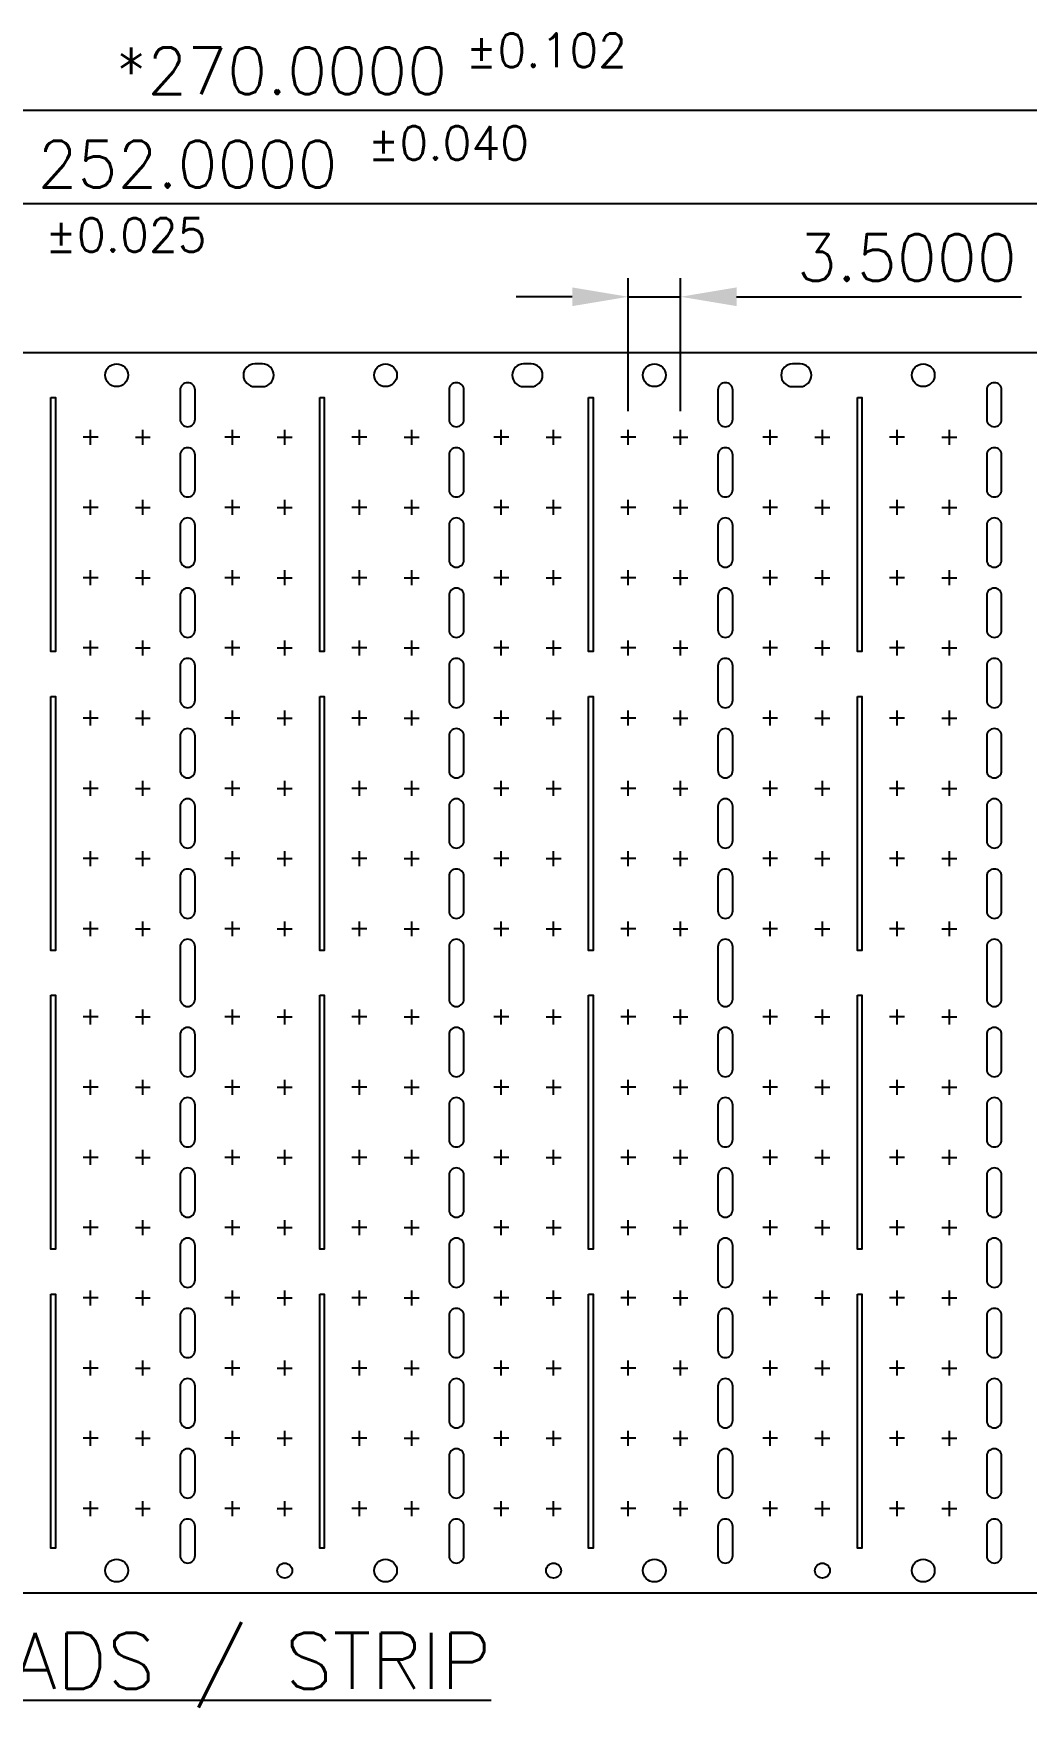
# Model space of a CAD drawing. Extents: x -367 to -120, y -452 to -104.
# Drawn here: x -258.1 to -204.9, y -451.6 to -361.9 of the extents above; entities that cross this region are included whole.
import ezdxf
from ezdxf.lldxf.tags import DXFTag

# ---------------------------------------------------------------- set-up
doc = ezdxf.new("R2010")
doc.units = 0
doc.header["$LTSCALE"] = 8
doc.header["$MEASUREMENT"] = 0
for name, color, linetype in [('CEN', 1, 'CENTER'), ('COIN-LINE', 4, 'CONTINUOUS'), ('DIM', 5, 'CONTINUOUS'), ('LF-LINE', 7, 'CONTINUOUS')]:
    doc.layers.add(name, color=color, linetype=linetype)
doc.styles.add('SIMPLEX', font='SIMPLEX', dxfattribs={"height": 2.5})
tags = doc.linetypes.add('CENTER', pattern=[2, 1.25, -0.25, 0.25, -0.25]).pattern_tags.tags
tags[10:11] = [DXFTag(74, 4), DXFTag(75, 0), DXFTag(340, '0'), DXFTag(46, 1.0), DXFTag(50, 0.0), DXFTag(44, 0.0), DXFTag(45, 0.0)]
tags[8:9] = [DXFTag(74, 4), DXFTag(75, 0), DXFTag(340, '0'), DXFTag(46, 1.0), DXFTag(50, 0.0), DXFTag(44, 0.0), DXFTag(45, 0.0)]
tags[6:7] = [DXFTag(74, 4), DXFTag(75, 0), DXFTag(340, '0'), DXFTag(46, 1.0), DXFTag(50, 0.0), DXFTag(44, 0.0), DXFTag(45, 0.0)]
tags[4:5] = [DXFTag(74, 4), DXFTag(75, 0), DXFTag(340, '0'), DXFTag(46, 1.0), DXFTag(50, 0.0), DXFTag(44, 0.0), DXFTag(45, 0.0)]

msp = doc.modelspace()

# ---------------------------------------------------------------- linework, layer by layer
at = {"layer": 'CEN'}
for p, q in [((-254.616, -383.541), (-255.416, -383.541)), ((-255.016, -383.941), (-255.016, -383.141)), ((-252.616, -383.541), (-251.816, -383.541)), ((-252.216, -383.941), (-252.216, -383.141)), ((-247.016, -383.541), (-247.816, -383.541)), ((-247.416, -383.941), (-247.416, -383.141)), ((-245.016, -383.541), (-244.216, -383.541)), ((-244.616, -383.941), (-244.616, -383.141)), ((-240.216, -383.541), (-241.016, -383.541)), ((-240.616, -383.941), (-240.616, -383.141)), ((-238.216, -383.541), (-237.416, -383.541)), ((-237.816, -383.941), (-237.816, -383.141)), ((-232.616, -383.541), (-233.416, -383.541)), ((-233.016, -383.941), (-233.016, -383.141)), ((-230.616, -383.541), (-229.816, -383.541)), ((-230.216, -383.941), (-230.216, -383.141)), ((-225.816, -383.541), (-226.616, -383.541)), ((-226.216, -383.941), (-226.216, -383.141)), ((-223.816, -383.541), (-223.016, -383.541)), ((-223.416, -383.941), (-223.416, -383.141)), ((-218.216, -383.541), (-219.016, -383.541)), ((-218.616, -383.941), (-218.616, -383.141)), ((-216.216, -383.541), (-215.416, -383.541)), ((-215.816, -383.941), (-215.816, -383.141)), ((-211.416, -383.541), (-212.216, -383.541)), ((-211.816, -383.941), (-211.816, -383.141)), ((-209.416, -383.541), (-208.616, -383.541)), ((-209.016, -383.941), (-209.016, -383.141)), ((-255.016, -387.701), (-255.016, -386.901)), ((-252.216, -387.701), (-252.216, -386.901)), ((-247.416, -387.701), (-247.416, -386.901)), ((-244.616, -387.701), (-244.616, -386.901)), ((-240.616, -387.701), (-240.616, -386.901)), ((-237.816, -387.701), (-237.816, -386.901)), ((-233.016, -387.701), (-233.016, -386.901)), ((-230.216, -387.701), (-230.216, -386.901)), ((-226.216, -387.701), (-226.216, -386.901)), ((-223.416, -387.701), (-223.416, -386.901)), ((-218.616, -387.701), (-218.616, -386.901)), ((-215.816, -387.701), (-215.816, -386.901)), ((-211.816, -387.701), (-211.816, -386.901)), ((-209.016, -387.701), (-209.016, -386.901)), ((-254.616, -387.301), (-255.416, -387.301)), ((-252.616, -387.301), (-251.816, -387.301)), ((-247.016, -387.301), (-247.816, -387.301)), ((-245.016, -387.301), (-244.216, -387.301)), ((-240.216, -387.301), (-241.016, -387.301)), ((-238.216, -387.301), (-237.416, -387.301)), ((-232.616, -387.301), (-233.416, -387.301)), ((-230.616, -387.301), (-229.816, -387.301)), ((-225.816, -387.301), (-226.616, -387.301)), ((-223.816, -387.301), (-223.016, -387.301)), ((-218.216, -387.301), (-219.016, -387.301)), ((-216.216, -387.301), (-215.416, -387.301)), ((-211.416, -387.301), (-212.216, -387.301)), ((-209.416, -387.301), (-208.616, -387.301)), ((-255.016, -391.461), (-255.016, -390.661)), ((-252.216, -391.461), (-252.216, -390.661)), ((-247.416, -391.461), (-247.416, -390.661)), ((-244.616, -391.461), (-244.616, -390.661)), ((-240.616, -391.461), (-240.616, -390.661)), ((-237.816, -391.461), (-237.816, -390.661)), ((-233.016, -391.461), (-233.016, -390.661)), ((-230.216, -391.461), (-230.216, -390.661)), ((-226.216, -391.461), (-226.216, -390.661)), ((-223.416, -391.461), (-223.416, -390.661)), ((-218.616, -391.461), (-218.616, -390.661)), ((-215.816, -391.461), (-215.816, -390.661)), ((-211.816, -391.461), (-211.816, -390.661)), ((-209.016, -391.461), (-209.016, -390.661)), ((-254.616, -391.061), (-255.416, -391.061)), ((-252.616, -391.061), (-251.816, -391.061)), ((-247.016, -391.061), (-247.816, -391.061)), ((-245.016, -391.061), (-244.216, -391.061)), ((-240.216, -391.061), (-241.016, -391.061)), ((-238.216, -391.061), (-237.416, -391.061)), ((-232.616, -391.061), (-233.416, -391.061)), ((-230.616, -391.061), (-229.816, -391.061)), ((-225.816, -391.061), (-226.616, -391.061)), ((-223.816, -391.061), (-223.016, -391.061)), ((-218.216, -391.061), (-219.016, -391.061)), ((-216.216, -391.061), (-215.416, -391.061)), ((-211.416, -391.061), (-212.216, -391.061)), ((-209.416, -391.061), (-208.616, -391.061)), ((-254.616, -394.821), (-255.416, -394.821)), ((-255.016, -395.221), (-255.016, -394.421)), ((-252.616, -394.821), (-251.816, -394.821)), ((-252.216, -395.221), (-252.216, -394.421)), ((-247.016, -394.821), (-247.816, -394.821)), ((-247.416, -395.221), (-247.416, -394.421)), ((-245.016, -394.821), (-244.216, -394.821)), ((-244.616, -395.221), (-244.616, -394.421)), ((-240.216, -394.821), (-241.016, -394.821)), ((-240.616, -395.221), (-240.616, -394.421)), ((-238.216, -394.821), (-237.416, -394.821)), ((-237.816, -395.221), (-237.816, -394.421)), ((-232.616, -394.821), (-233.416, -394.821)), ((-233.016, -395.221), (-233.016, -394.421)), ((-230.616, -394.821), (-229.816, -394.821)), ((-230.216, -395.221), (-230.216, -394.421)), ((-225.816, -394.821), (-226.616, -394.821)), ((-226.216, -395.221), (-226.216, -394.421)), ((-223.816, -394.821), (-223.016, -394.821)), ((-223.416, -395.221), (-223.416, -394.421)), ((-218.216, -394.821), (-219.016, -394.821)), ((-218.616, -395.221), (-218.616, -394.421)), ((-216.216, -394.821), (-215.416, -394.821)), ((-215.816, -395.221), (-215.816, -394.421)), ((-211.416, -394.821), (-212.216, -394.821)), ((-211.816, -395.221), (-211.816, -394.421)), ((-209.416, -394.821), (-208.616, -394.821)), ((-209.016, -395.221), (-209.016, -394.421)), ((-254.616, -398.581), (-255.416, -398.581)), ((-255.016, -398.981), (-255.016, -398.181)), ((-252.616, -398.581), (-251.816, -398.581)), ((-252.216, -398.981), (-252.216, -398.181)), ((-247.016, -398.581), (-247.816, -398.581)), ((-247.416, -398.981), (-247.416, -398.181)), ((-245.016, -398.581), (-244.216, -398.581)), ((-244.616, -398.981), (-244.616, -398.181)), ((-240.216, -398.581), (-241.016, -398.581)), ((-240.616, -398.981), (-240.616, -398.181)), ((-238.216, -398.581), (-237.416, -398.581)), ((-237.816, -398.981), (-237.816, -398.181)), ((-232.616, -398.581), (-233.416, -398.581)), ((-233.016, -398.981), (-233.016, -398.181)), ((-230.616, -398.581), (-229.816, -398.581)), ((-230.216, -398.981), (-230.216, -398.181)), ((-225.816, -398.581), (-226.616, -398.581)), ((-226.216, -398.981), (-226.216, -398.181)), ((-223.816, -398.581), (-223.016, -398.581)), ((-223.416, -398.981), (-223.416, -398.181)), ((-218.216, -398.581), (-219.016, -398.581)), ((-218.616, -398.981), (-218.616, -398.181)), ((-216.216, -398.581), (-215.416, -398.581)), ((-215.816, -398.981), (-215.816, -398.181)), ((-211.416, -398.581), (-212.216, -398.581)), ((-211.816, -398.981), (-211.816, -398.181)), ((-209.416, -398.581), (-208.616, -398.581)), ((-209.016, -398.981), (-209.016, -398.181)), ((-254.616, -402.341), (-255.416, -402.341)), ((-255.016, -402.741), (-255.016, -401.941)), ((-252.616, -402.341), (-251.816, -402.341)), ((-252.216, -402.741), (-252.216, -401.941)), ((-247.016, -402.341), (-247.816, -402.341)), ((-247.416, -402.741), (-247.416, -401.941)), ((-245.016, -402.341), (-244.216, -402.341)), ((-244.616, -402.741), (-244.616, -401.941)), ((-240.216, -402.341), (-241.016, -402.341)), ((-240.616, -402.741), (-240.616, -401.941)), ((-238.216, -402.341), (-237.416, -402.341)), ((-237.816, -402.741), (-237.816, -401.941)), ((-232.616, -402.341), (-233.416, -402.341)), ((-233.016, -402.741), (-233.016, -401.941)), ((-230.616, -402.341), (-229.816, -402.341)), ((-230.216, -402.741), (-230.216, -401.941)), ((-225.816, -402.341), (-226.616, -402.341)), ((-226.216, -402.741), (-226.216, -401.941)), ((-223.816, -402.341), (-223.016, -402.341)), ((-223.416, -402.741), (-223.416, -401.941)), ((-218.216, -402.341), (-219.016, -402.341)), ((-218.616, -402.741), (-218.616, -401.941)), ((-216.216, -402.341), (-215.416, -402.341)), ((-215.816, -402.741), (-215.816, -401.941)), ((-211.416, -402.341), (-212.216, -402.341)), ((-211.816, -402.741), (-211.816, -401.941)), ((-209.416, -402.341), (-208.616, -402.341)), ((-209.016, -402.741), (-209.016, -401.941)), ((-255.016, -406.501), (-255.016, -405.701)), ((-252.216, -406.501), (-252.216, -405.701)), ((-247.416, -406.501), (-247.416, -405.701)), ((-244.616, -406.501), (-244.616, -405.701)), ((-240.616, -406.501), (-240.616, -405.701)), ((-237.816, -406.501), (-237.816, -405.701)), ((-233.016, -406.501), (-233.016, -405.701)), ((-230.216, -406.501), (-230.216, -405.701)), ((-226.216, -406.501), (-226.216, -405.701)), ((-223.416, -406.501), (-223.416, -405.701)), ((-218.616, -406.501), (-218.616, -405.701)), ((-215.816, -406.501), (-215.816, -405.701)), ((-211.816, -406.501), (-211.816, -405.701)), ((-209.016, -406.501), (-209.016, -405.701)), ((-254.616, -406.101), (-255.416, -406.101)), ((-252.616, -406.101), (-251.816, -406.101)), ((-247.016, -406.101), (-247.816, -406.101)), ((-245.016, -406.101), (-244.216, -406.101)), ((-240.216, -406.101), (-241.016, -406.101)), ((-238.216, -406.101), (-237.416, -406.101)), ((-232.616, -406.101), (-233.416, -406.101)), ((-230.616, -406.101), (-229.816, -406.101)), ((-225.816, -406.101), (-226.616, -406.101)), ((-223.816, -406.101), (-223.016, -406.101)), ((-218.216, -406.101), (-219.016, -406.101)), ((-216.216, -406.101), (-215.416, -406.101)), ((-211.416, -406.101), (-212.216, -406.101)), ((-209.416, -406.101), (-208.616, -406.101)), ((-255.016, -410.261), (-255.016, -409.461)), ((-252.216, -410.261), (-252.216, -409.461)), ((-247.416, -410.261), (-247.416, -409.461)), ((-244.616, -410.261), (-244.616, -409.461)), ((-240.616, -410.261), (-240.616, -409.461)), ((-237.816, -410.261), (-237.816, -409.461)), ((-233.016, -410.261), (-233.016, -409.461)), ((-230.216, -410.261), (-230.216, -409.461)), ((-226.216, -410.261), (-226.216, -409.461)), ((-223.416, -410.261), (-223.416, -409.461)), ((-218.616, -410.261), (-218.616, -409.461)), ((-215.816, -410.261), (-215.816, -409.461)), ((-211.816, -410.261), (-211.816, -409.461)), ((-209.016, -410.261), (-209.016, -409.461)), ((-254.616, -409.861), (-255.416, -409.861)), ((-252.616, -409.861), (-251.816, -409.861)), ((-247.016, -409.861), (-247.816, -409.861)), ((-245.016, -409.861), (-244.216, -409.861)), ((-240.216, -409.861), (-241.016, -409.861)), ((-238.216, -409.861), (-237.416, -409.861)), ((-232.616, -409.861), (-233.416, -409.861)), ((-230.616, -409.861), (-229.816, -409.861)), ((-225.816, -409.861), (-226.616, -409.861)), ((-223.816, -409.861), (-223.016, -409.861)), ((-218.216, -409.861), (-219.016, -409.861)), ((-216.216, -409.861), (-215.416, -409.861)), ((-211.416, -409.861), (-212.216, -409.861)), ((-209.416, -409.861), (-208.616, -409.861)), ((-254.616, -414.581), (-255.416, -414.581)), ((-255.016, -414.981), (-255.016, -414.181)), ((-252.616, -414.581), (-251.816, -414.581)), ((-252.216, -414.981), (-252.216, -414.181)), ((-247.016, -414.581), (-247.816, -414.581)), ((-247.416, -414.981), (-247.416, -414.181)), ((-245.016, -414.581), (-244.216, -414.581)), ((-244.616, -414.981), (-244.616, -414.181)), ((-240.216, -414.581), (-241.016, -414.581)), ((-240.616, -414.981), (-240.616, -414.181)), ((-238.216, -414.581), (-237.416, -414.581)), ((-237.816, -414.981), (-237.816, -414.181)), ((-232.616, -414.581), (-233.416, -414.581)), ((-233.016, -414.981), (-233.016, -414.181)), ((-230.616, -414.581), (-229.816, -414.581)), ((-230.216, -414.981), (-230.216, -414.181)), ((-225.816, -414.581), (-226.616, -414.581)), ((-226.216, -414.981), (-226.216, -414.181)), ((-223.816, -414.581), (-223.016, -414.581)), ((-223.416, -414.981), (-223.416, -414.181)), ((-218.216, -414.581), (-219.016, -414.581)), ((-218.616, -414.981), (-218.616, -414.181)), ((-216.216, -414.581), (-215.416, -414.581)), ((-215.816, -414.981), (-215.816, -414.181)), ((-211.416, -414.581), (-212.216, -414.581)), ((-211.816, -414.981), (-211.816, -414.181)), ((-209.416, -414.581), (-208.616, -414.581)), ((-209.016, -414.981), (-209.016, -414.181)), ((-254.616, -418.341), (-255.416, -418.341)), ((-255.016, -418.741), (-255.016, -417.941)), ((-252.616, -418.341), (-251.816, -418.341)), ((-252.216, -418.741), (-252.216, -417.941)), ((-247.016, -418.341), (-247.816, -418.341)), ((-247.416, -418.741), (-247.416, -417.941)), ((-245.016, -418.341), (-244.216, -418.341)), ((-244.616, -418.741), (-244.616, -417.941)), ((-240.216, -418.341), (-241.016, -418.341)), ((-240.616, -418.741), (-240.616, -417.941)), ((-238.216, -418.341), (-237.416, -418.341)), ((-237.816, -418.741), (-237.816, -417.941)), ((-232.616, -418.341), (-233.416, -418.341)), ((-233.016, -418.741), (-233.016, -417.941)), ((-230.616, -418.341), (-229.816, -418.341)), ((-230.216, -418.741), (-230.216, -417.941)), ((-225.816, -418.341), (-226.616, -418.341)), ((-226.216, -418.741), (-226.216, -417.941)), ((-223.816, -418.341), (-223.016, -418.341)), ((-223.416, -418.741), (-223.416, -417.941)), ((-218.216, -418.341), (-219.016, -418.341)), ((-218.616, -418.741), (-218.616, -417.941)), ((-216.216, -418.341), (-215.416, -418.341)), ((-215.816, -418.741), (-215.816, -417.941)), ((-211.416, -418.341), (-212.216, -418.341)), ((-211.816, -418.741), (-211.816, -417.941)), ((-209.416, -418.341), (-208.616, -418.341)), ((-209.016, -418.741), (-209.016, -417.941)), ((-254.616, -422.101), (-255.416, -422.101)), ((-255.016, -422.501), (-255.016, -421.701)), ((-252.616, -422.101), (-251.816, -422.101)), ((-252.216, -422.501), (-252.216, -421.701)), ((-247.016, -422.101), (-247.816, -422.101)), ((-247.416, -422.501), (-247.416, -421.701)), ((-245.016, -422.101), (-244.216, -422.101)), ((-244.616, -422.501), (-244.616, -421.701)), ((-240.216, -422.101), (-241.016, -422.101)), ((-240.616, -422.501), (-240.616, -421.701)), ((-238.216, -422.101), (-237.416, -422.101)), ((-237.816, -422.501), (-237.816, -421.701)), ((-232.616, -422.101), (-233.416, -422.101)), ((-233.016, -422.501), (-233.016, -421.701)), ((-230.616, -422.101), (-229.816, -422.101)), ((-230.216, -422.501), (-230.216, -421.701)), ((-225.816, -422.101), (-226.616, -422.101)), ((-226.216, -422.501), (-226.216, -421.701)), ((-223.816, -422.101), (-223.016, -422.101)), ((-223.416, -422.501), (-223.416, -421.701)), ((-218.216, -422.101), (-219.016, -422.101)), ((-218.616, -422.501), (-218.616, -421.701)), ((-216.216, -422.101), (-215.416, -422.101)), ((-215.816, -422.501), (-215.816, -421.701)), ((-211.416, -422.101), (-212.216, -422.101)), ((-211.816, -422.501), (-211.816, -421.701)), ((-209.416, -422.101), (-208.616, -422.101)), ((-209.016, -422.501), (-209.016, -421.701)), ((-255.016, -426.261), (-255.016, -425.461)), ((-252.216, -426.261), (-252.216, -425.461)), ((-247.416, -426.261), (-247.416, -425.461)), ((-244.616, -426.261), (-244.616, -425.461)), ((-240.616, -426.261), (-240.616, -425.461)), ((-237.816, -426.261), (-237.816, -425.461)), ((-233.016, -426.261), (-233.016, -425.461)), ((-230.216, -426.261), (-230.216, -425.461)), ((-226.216, -426.261), (-226.216, -425.461)), ((-223.416, -426.261), (-223.416, -425.461)), ((-218.616, -426.261), (-218.616, -425.461)), ((-215.816, -426.261), (-215.816, -425.461)), ((-211.816, -426.261), (-211.816, -425.461)), ((-209.016, -426.261), (-209.016, -425.461)), ((-254.616, -425.861), (-255.416, -425.861)), ((-252.616, -425.861), (-251.816, -425.861)), ((-247.016, -425.861), (-247.816, -425.861)), ((-245.016, -425.861), (-244.216, -425.861)), ((-240.216, -425.861), (-241.016, -425.861)), ((-238.216, -425.861), (-237.416, -425.861)), ((-232.616, -425.861), (-233.416, -425.861)), ((-230.616, -425.861), (-229.816, -425.861)), ((-225.816, -425.861), (-226.616, -425.861)), ((-223.816, -425.861), (-223.016, -425.861)), ((-218.216, -425.861), (-219.016, -425.861)), ((-216.216, -425.861), (-215.416, -425.861)), ((-211.416, -425.861), (-212.216, -425.861)), ((-209.416, -425.861), (-208.616, -425.861)), ((-255.016, -430.021), (-255.016, -429.221)), ((-252.216, -430.021), (-252.216, -429.221)), ((-247.416, -430.021), (-247.416, -429.221)), ((-244.616, -430.021), (-244.616, -429.221)), ((-240.616, -430.021), (-240.616, -429.221)), ((-237.816, -430.021), (-237.816, -429.221)), ((-233.016, -430.021), (-233.016, -429.221)), ((-230.216, -430.021), (-230.216, -429.221)), ((-226.216, -430.021), (-226.216, -429.221)), ((-223.416, -430.021), (-223.416, -429.221)), ((-218.616, -430.021), (-218.616, -429.221)), ((-215.816, -430.021), (-215.816, -429.221)), ((-211.816, -430.021), (-211.816, -429.221)), ((-209.016, -430.021), (-209.016, -429.221)), ((-254.616, -429.621), (-255.416, -429.621)), ((-252.616, -429.621), (-251.816, -429.621)), ((-247.016, -429.621), (-247.816, -429.621)), ((-245.016, -429.621), (-244.216, -429.621)), ((-240.216, -429.621), (-241.016, -429.621)), ((-238.216, -429.621), (-237.416, -429.621)), ((-232.616, -429.621), (-233.416, -429.621)), ((-230.616, -429.621), (-229.816, -429.621)), ((-225.816, -429.621), (-226.616, -429.621)), ((-223.816, -429.621), (-223.016, -429.621)), ((-218.216, -429.621), (-219.016, -429.621)), ((-216.216, -429.621), (-215.416, -429.621)), ((-211.416, -429.621), (-212.216, -429.621)), ((-209.416, -429.621), (-208.616, -429.621)), ((-254.616, -433.381), (-255.416, -433.381)), ((-255.016, -433.781), (-255.016, -432.981)), ((-252.616, -433.381), (-251.816, -433.381)), ((-252.216, -433.781), (-252.216, -432.981)), ((-247.016, -433.381), (-247.816, -433.381)), ((-247.416, -433.781), (-247.416, -432.981)), ((-245.016, -433.381), (-244.216, -433.381)), ((-244.616, -433.781), (-244.616, -432.981)), ((-240.216, -433.381), (-241.016, -433.381)), ((-240.616, -433.781), (-240.616, -432.981)), ((-238.216, -433.381), (-237.416, -433.381)), ((-237.816, -433.781), (-237.816, -432.981)), ((-232.616, -433.381), (-233.416, -433.381)), ((-233.016, -433.781), (-233.016, -432.981)), ((-230.616, -433.381), (-229.816, -433.381)), ((-230.216, -433.781), (-230.216, -432.981)), ((-225.816, -433.381), (-226.616, -433.381)), ((-226.216, -433.781), (-226.216, -432.981)), ((-223.816, -433.381), (-223.016, -433.381)), ((-223.416, -433.781), (-223.416, -432.981)), ((-218.216, -433.381), (-219.016, -433.381)), ((-218.616, -433.781), (-218.616, -432.981)), ((-216.216, -433.381), (-215.416, -433.381)), ((-215.816, -433.781), (-215.816, -432.981)), ((-211.416, -433.381), (-212.216, -433.381)), ((-211.816, -433.781), (-211.816, -432.981)), ((-209.416, -433.381), (-208.616, -433.381)), ((-209.016, -433.781), (-209.016, -432.981)), ((-254.616, -437.141), (-255.416, -437.141)), ((-255.016, -437.541), (-255.016, -436.741)), ((-252.616, -437.141), (-251.816, -437.141)), ((-252.216, -437.541), (-252.216, -436.741)), ((-247.016, -437.141), (-247.816, -437.141)), ((-247.416, -437.541), (-247.416, -436.741)), ((-245.016, -437.141), (-244.216, -437.141)), ((-244.616, -437.541), (-244.616, -436.741)), ((-240.216, -437.141), (-241.016, -437.141)), ((-240.616, -437.541), (-240.616, -436.741)), ((-238.216, -437.141), (-237.416, -437.141)), ((-237.816, -437.541), (-237.816, -436.741)), ((-232.616, -437.141), (-233.416, -437.141)), ((-233.016, -437.541), (-233.016, -436.741)), ((-230.616, -437.141), (-229.816, -437.141)), ((-230.216, -437.541), (-230.216, -436.741)), ((-225.816, -437.141), (-226.616, -437.141)), ((-226.216, -437.541), (-226.216, -436.741)), ((-223.816, -437.141), (-223.016, -437.141)), ((-223.416, -437.541), (-223.416, -436.741)), ((-218.216, -437.141), (-219.016, -437.141)), ((-218.616, -437.541), (-218.616, -436.741)), ((-216.216, -437.141), (-215.416, -437.141)), ((-215.816, -437.541), (-215.816, -436.741)), ((-211.416, -437.141), (-212.216, -437.141)), ((-211.816, -437.541), (-211.816, -436.741)), ((-209.416, -437.141), (-208.616, -437.141)), ((-209.016, -437.541), (-209.016, -436.741)), ((-254.616, -440.901), (-255.416, -440.901)), ((-255.016, -441.301), (-255.016, -440.501)), ((-252.616, -440.901), (-251.816, -440.901)), ((-252.216, -441.301), (-252.216, -440.501)), ((-247.016, -440.901), (-247.816, -440.901)), ((-247.416, -441.301), (-247.416, -440.501)), ((-245.016, -440.901), (-244.216, -440.901)), ((-244.616, -441.301), (-244.616, -440.501)), ((-240.216, -440.901), (-241.016, -440.901)), ((-240.616, -441.301), (-240.616, -440.501)), ((-238.216, -440.901), (-237.416, -440.901)), ((-237.816, -441.301), (-237.816, -440.501)), ((-232.616, -440.901), (-233.416, -440.901)), ((-233.016, -441.301), (-233.016, -440.501)), ((-230.616, -440.901), (-229.816, -440.901)), ((-230.216, -441.301), (-230.216, -440.501)), ((-225.816, -440.901), (-226.616, -440.901)), ((-226.216, -441.301), (-226.216, -440.501)), ((-223.816, -440.901), (-223.016, -440.901)), ((-223.416, -441.301), (-223.416, -440.501)), ((-218.216, -440.901), (-219.016, -440.901)), ((-218.616, -441.301), (-218.616, -440.501)), ((-216.216, -440.901), (-215.416, -440.901)), ((-215.816, -441.301), (-215.816, -440.501)), ((-211.416, -440.901), (-212.216, -440.901)), ((-211.816, -441.301), (-211.816, -440.501)), ((-209.416, -440.901), (-208.616, -440.901)), ((-209.016, -441.301), (-209.016, -440.501))]:
    msp.add_line(p, q, dxfattribs=at)
at = {"layer": 'COIN-LINE'}
for points in [[(-142.527, -379.021), (-357.105, -379.021)], [(-357.105, -445.421), (-142.527, -445.421)]]:
    msp.add_lwpolyline(points, dxfattribs=at)
for points in [[(-246.219, -380.83), (-245.813, -380.83, 1), (-245.813, -379.611), (-246.219, -379.611, 1)], [(-231.819, -380.83), (-231.413, -380.83, 1), (-231.413, -379.611), (-231.819, -379.611, 1)], [(-217.419, -380.83), (-217.013, -380.83, 1), (-217.013, -379.611), (-217.419, -379.611, 1)], [(-250.216, -382.581, 1), (-249.416, -382.581), (-249.416, -381.021, 1), (-250.216, -381.021)], [(-235.816, -382.581, 1), (-235.016, -382.581), (-235.016, -381.021, 1), (-235.816, -381.021)], [(-221.416, -382.581, 1), (-220.616, -382.581), (-220.616, -381.021, 1), (-221.416, -381.021)], [(-207.016, -382.581, 1), (-206.216, -382.581), (-206.216, -381.021, 1), (-207.016, -381.021)], [(-250.216, -386.341, 1), (-249.416, -386.341), (-249.416, -384.501, 1), (-250.216, -384.501)], [(-235.816, -386.341, 1), (-235.016, -386.341), (-235.016, -384.501, 1), (-235.816, -384.501)], [(-221.416, -386.341, 1), (-220.616, -386.341), (-220.616, -384.501, 1), (-221.416, -384.501)], [(-207.016, -386.341, 1), (-206.216, -386.341), (-206.216, -384.501, 1), (-207.016, -384.501)], [(-250.216, -390.101, 1), (-249.416, -390.101), (-249.416, -388.261, 1), (-250.216, -388.261)], [(-235.816, -390.101, 1), (-235.016, -390.101), (-235.016, -388.261, 1), (-235.816, -388.261)], [(-221.416, -390.101, 1), (-220.616, -390.101), (-220.616, -388.261, 1), (-221.416, -388.261)], [(-207.016, -390.101, 1), (-206.216, -390.101), (-206.216, -388.261, 1), (-207.016, -388.261)], [(-250.216, -393.861, 1), (-249.416, -393.861), (-249.416, -392.021, 1), (-250.216, -392.021)], [(-235.816, -393.861, 1), (-235.016, -393.861), (-235.016, -392.021, 1), (-235.816, -392.021)], [(-221.416, -393.861, 1), (-220.616, -393.861), (-220.616, -392.021, 1), (-221.416, -392.021)], [(-207.016, -393.861, 1), (-206.216, -393.861), (-206.216, -392.021, 1), (-207.016, -392.021)], [(-250.216, -397.621, 1), (-249.416, -397.621), (-249.416, -395.781, 1), (-250.216, -395.781)], [(-235.816, -397.621, 1), (-235.016, -397.621), (-235.016, -395.781, 1), (-235.816, -395.781)], [(-221.416, -397.621, 1), (-220.616, -397.621), (-220.616, -395.781, 1), (-221.416, -395.781)], [(-207.016, -397.621, 1), (-206.216, -397.621), (-206.216, -395.781, 1), (-207.016, -395.781)], [(-250.216, -401.381, 1), (-249.416, -401.381), (-249.416, -399.541, 1), (-250.216, -399.541)], [(-235.816, -401.381, 1), (-235.016, -401.381), (-235.016, -399.541, 1), (-235.816, -399.541)], [(-221.416, -401.381, 1), (-220.616, -401.381), (-220.616, -399.541, 1), (-221.416, -399.541)], [(-207.016, -401.381, 1), (-206.216, -401.381), (-206.216, -399.541, 1), (-207.016, -399.541)], [(-250.216, -405.141, 1), (-249.416, -405.141), (-249.416, -403.301, 1), (-250.216, -403.301)], [(-235.816, -405.141, 1), (-235.016, -405.141), (-235.016, -403.301, 1), (-235.816, -403.301)], [(-221.416, -405.141, 1), (-220.616, -405.141), (-220.616, -403.301, 1), (-221.416, -403.301)], [(-207.016, -405.141, 1), (-206.216, -405.141), (-206.216, -403.301, 1), (-207.016, -403.301)], [(-250.216, -408.901, 1), (-249.416, -408.901), (-249.416, -407.061, 1), (-250.216, -407.061)], [(-235.816, -408.901, 1), (-235.016, -408.901), (-235.016, -407.061, 1), (-235.816, -407.061)], [(-221.416, -408.901, 1), (-220.616, -408.901), (-220.616, -407.061, 1), (-221.416, -407.061)], [(-207.016, -408.901, 1), (-206.216, -408.901), (-206.216, -407.061, 1), (-207.016, -407.061)], [(-250.216, -413.621, 1), (-249.416, -413.621), (-249.416, -410.821, 1), (-250.216, -410.821)], [(-235.816, -413.621, 1), (-235.016, -413.621), (-235.016, -410.821, 1), (-235.816, -410.821)], [(-221.416, -413.621, 1), (-220.616, -413.621), (-220.616, -410.821, 1), (-221.416, -410.821)], [(-207.016, -413.621, 1), (-206.216, -413.621), (-206.216, -410.821, 1), (-207.016, -410.821)], [(-250.216, -417.381, 1), (-249.416, -417.381), (-249.416, -415.541, 1), (-250.216, -415.541)], [(-235.816, -417.381, 1), (-235.016, -417.381), (-235.016, -415.541, 1), (-235.816, -415.541)], [(-221.416, -417.381, 1), (-220.616, -417.381), (-220.616, -415.541, 1), (-221.416, -415.541)], [(-207.016, -417.381, 1), (-206.216, -417.381), (-206.216, -415.541, 1), (-207.016, -415.541)], [(-250.216, -421.141, 1), (-249.416, -421.141), (-249.416, -419.301, 1), (-250.216, -419.301)], [(-235.816, -421.141, 1), (-235.016, -421.141), (-235.016, -419.301, 1), (-235.816, -419.301)], [(-221.416, -421.141, 1), (-220.616, -421.141), (-220.616, -419.301, 1), (-221.416, -419.301)], [(-207.016, -421.141, 1), (-206.216, -421.141), (-206.216, -419.301, 1), (-207.016, -419.301)], [(-250.216, -424.901, 1), (-249.416, -424.901), (-249.416, -423.061, 1), (-250.216, -423.061)], [(-235.816, -424.901, 1), (-235.016, -424.901), (-235.016, -423.061, 1), (-235.816, -423.061)], [(-221.416, -424.901, 1), (-220.616, -424.901), (-220.616, -423.061, 1), (-221.416, -423.061)], [(-207.016, -424.901, 1), (-206.216, -424.901), (-206.216, -423.061, 1), (-207.016, -423.061)], [(-250.216, -428.661, 1), (-249.416, -428.661), (-249.416, -426.821, 1), (-250.216, -426.821)], [(-235.816, -428.661, 1), (-235.016, -428.661), (-235.016, -426.821, 1), (-235.816, -426.821)], [(-221.416, -428.661, 1), (-220.616, -428.661), (-220.616, -426.821, 1), (-221.416, -426.821)], [(-207.016, -428.661, 1), (-206.216, -428.661), (-206.216, -426.821, 1), (-207.016, -426.821)], [(-250.216, -432.421, 1), (-249.416, -432.421), (-249.416, -430.581, 1), (-250.216, -430.581)], [(-235.816, -432.421, 1), (-235.016, -432.421), (-235.016, -430.581, 1), (-235.816, -430.581)], [(-221.416, -432.421, 1), (-220.616, -432.421), (-220.616, -430.581, 1), (-221.416, -430.581)], [(-207.016, -432.421, 1), (-206.216, -432.421), (-206.216, -430.581, 1), (-207.016, -430.581)], [(-250.216, -436.181, 1), (-249.416, -436.181), (-249.416, -434.341, 1), (-250.216, -434.341)], [(-235.816, -436.181, 1), (-235.016, -436.181), (-235.016, -434.341, 1), (-235.816, -434.341)], [(-221.416, -436.181, 1), (-220.616, -436.181), (-220.616, -434.341, 1), (-221.416, -434.341)], [(-207.016, -436.181, 1), (-206.216, -436.181), (-206.216, -434.341, 1), (-207.016, -434.341)], [(-250.216, -439.941, 1), (-249.416, -439.941), (-249.416, -438.101, 1), (-250.216, -438.101)], [(-235.816, -439.941, 1), (-235.016, -439.941), (-235.016, -438.101, 1), (-235.816, -438.101)], [(-221.416, -439.941, 1), (-220.616, -439.941), (-220.616, -438.101, 1), (-221.416, -438.101)], [(-207.016, -439.941, 1), (-206.216, -439.941), (-206.216, -438.101, 1), (-207.016, -438.101)], [(-250.216, -443.421, 1), (-249.416, -443.421), (-249.416, -441.861, 1), (-250.216, -441.861)], [(-235.816, -443.421, 1), (-235.016, -443.421), (-235.016, -441.861, 1), (-235.816, -441.861)], [(-221.416, -443.421, 1), (-220.616, -443.421), (-220.616, -441.861, 1), (-221.416, -441.861)], [(-207.016, -443.421, 1), (-206.216, -443.421), (-206.216, -441.861, 1), (-207.016, -441.861)]]:
    msp.add_lwpolyline(points, format="xyb", close=True, dxfattribs=at)
for points in [[(-257.136, -381.421), (-256.896, -381.421), (-256.896, -395.021), (-257.136, -395.021)], [(-242.736, -381.421), (-242.496, -381.421), (-242.496, -395.021), (-242.736, -395.021)], [(-228.336, -381.421), (-228.096, -381.421), (-228.096, -395.021), (-228.336, -395.021)], [(-213.936, -381.421), (-213.696, -381.421), (-213.696, -395.021), (-213.936, -395.021)], [(-257.136, -397.421), (-256.896, -397.421), (-256.896, -411.021), (-257.136, -411.021)], [(-242.736, -397.421), (-242.496, -397.421), (-242.496, -411.021), (-242.736, -411.021)], [(-228.336, -397.421), (-228.096, -397.421), (-228.096, -411.021), (-228.336, -411.021)], [(-213.936, -397.421), (-213.696, -397.421), (-213.696, -411.021), (-213.936, -411.021)], [(-257.136, -413.421), (-256.896, -413.421), (-256.896, -427.021), (-257.136, -427.021)], [(-242.736, -413.421), (-242.496, -413.421), (-242.496, -427.021), (-242.736, -427.021)], [(-228.336, -413.421), (-228.096, -413.421), (-228.096, -427.021), (-228.336, -427.021)], [(-213.936, -413.421), (-213.696, -413.421), (-213.696, -427.021), (-213.936, -427.021)], [(-257.136, -429.421), (-256.896, -429.421), (-256.896, -443.021), (-257.136, -443.021)], [(-242.736, -429.421), (-242.496, -429.421), (-242.496, -443.021), (-242.736, -443.021)], [(-228.336, -429.421), (-228.096, -429.421), (-228.096, -443.021), (-228.336, -443.021)], [(-213.936, -429.421), (-213.696, -429.421), (-213.696, -443.021), (-213.936, -443.021)]]:
    msp.add_lwpolyline(points, close=True, dxfattribs=at)
for centre, radius in [((-253.616, -380.221), 0.61), ((-239.216, -380.221), 0.61), ((-224.816, -380.221), 0.61), ((-210.416, -380.221), 0.61), ((-253.616, -444.221), 0.61), ((-239.216, -444.221), 0.61), ((-224.816, -444.221), 0.61), ((-210.416, -444.221), 0.61), ((-244.616, -444.221), 0.4), ((-230.216, -444.221), 0.4), ((-215.816, -444.221), 0.4)]:
    msp.add_circle(centre, radius, dxfattribs=at)
at = {"layer": 'DIM'}
for p, q in [((-354.816, -366.021), (-144.816, -366.021)), ((-351.416, -371.021), (-155.816, -371.021)), ((-226.216, -382.141), (-226.216, -375.021)), ((-223.416, -382.141), (-223.416, -375.021)), ((-229.216, -376.021), (-232.216, -376.021)), ((-226.216, -376.021), (-223.416, -376.021)), ((-220.416, -376.021), (-205.15, -376.021))]:
    msp.add_line(p, q, dxfattribs=at)
for points in [[(-226.216, -376.021), (-229.216, -376.521), (-229.216, -375.521)], [(-223.416, -376.021), (-220.416, -376.521), (-220.416, -375.521)]]:
    msp.add_solid(points, dxfattribs=at)

# ---------------------------------------------------------------- texts
at = {"layer": 'DIM', "attachment_point": 5, "style": 'SIMPLEX'}
for s, insert, char_height in [('±0.102', (-230.604, -362.824), 1.8), ('*270.0000', (-244.802, -363.921), 2.5), ('±0.040', (-235.848, -367.784), 1.8), ('252.0000', (-249.816, -368.921), 2.5), ('±0.025', (-253.125, -372.71), 1.8), ('3.5000', (-211.3, -373.921), 2.5)]:
    msp.add_mtext(s, dxfattribs=dict(at, insert=insert, char_height=char_height))
at = {"layer": 'LF-LINE', "style": 'SIMPLEX'}
msp.add_text('%%U960 PADS / STRIP', height=3, dxfattribs=at).set_placement((-271.61, -450.554))

doc.saveas('drawing.dxf')
